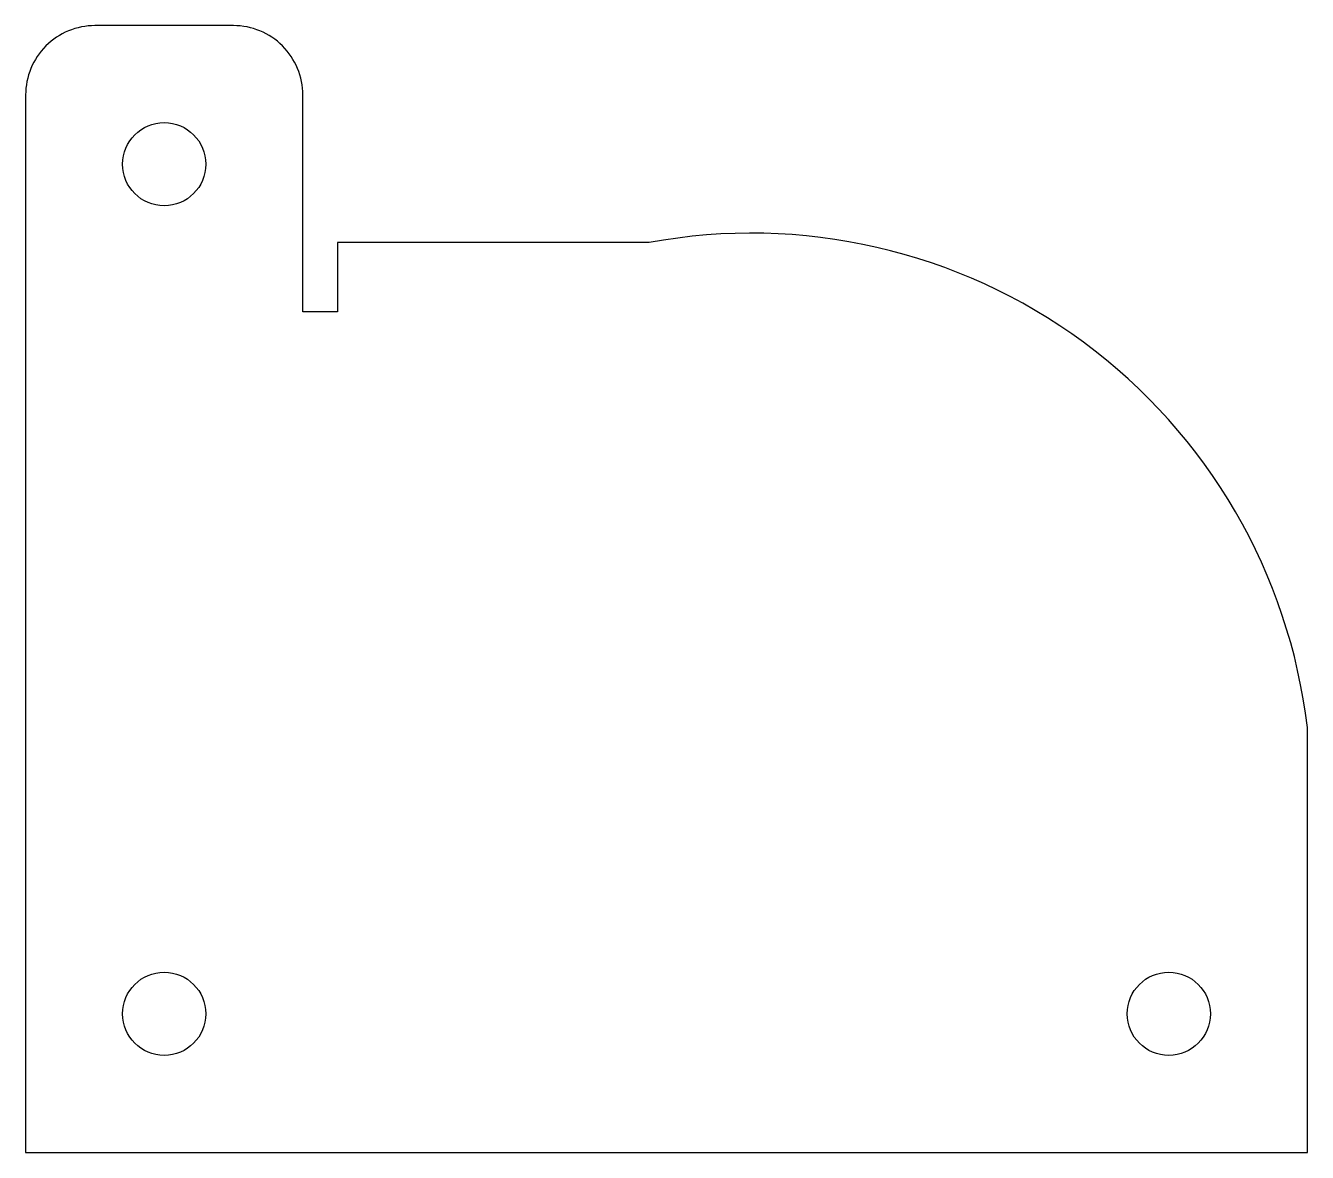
# Model space of a CAD drawing. Header units: inches. Extents: x 0 to 4.62, y 0 to 4.07.
import ezdxf

# ---------------------------------------------------------------- set-up
doc = ezdxf.new("R2010")
doc.units = ezdxf.units.IN
doc.header["$MEASUREMENT"] = 0
doc.layers.add('CUT', color=7, linetype='Continuous')

msp = doc.modelspace()

# ---------------------------------------------------------------- linework, layer by layer
at = {"layer": 'CUT'}
msp.add_lwpolyline([(0, 0), (4.625, 0), (4.625, 1.5327, 0.43387), (2.25, 3.2827), (1.125, 3.2827), (1.125, 3.0327), (1, 3.0327), (1, 3.8155, 0.414214), (0.75, 4.0655), (0.25, 4.0655, 0.414214), (0, 3.8155)], format="xyb", close=True, dxfattribs=at)
for centre in [(0.5, 3.5655), (0.5, 0.5), (4.125, 0.5)]:
    msp.add_circle(centre, 0.15, dxfattribs=at)

doc.saveas('drawing.dxf')
